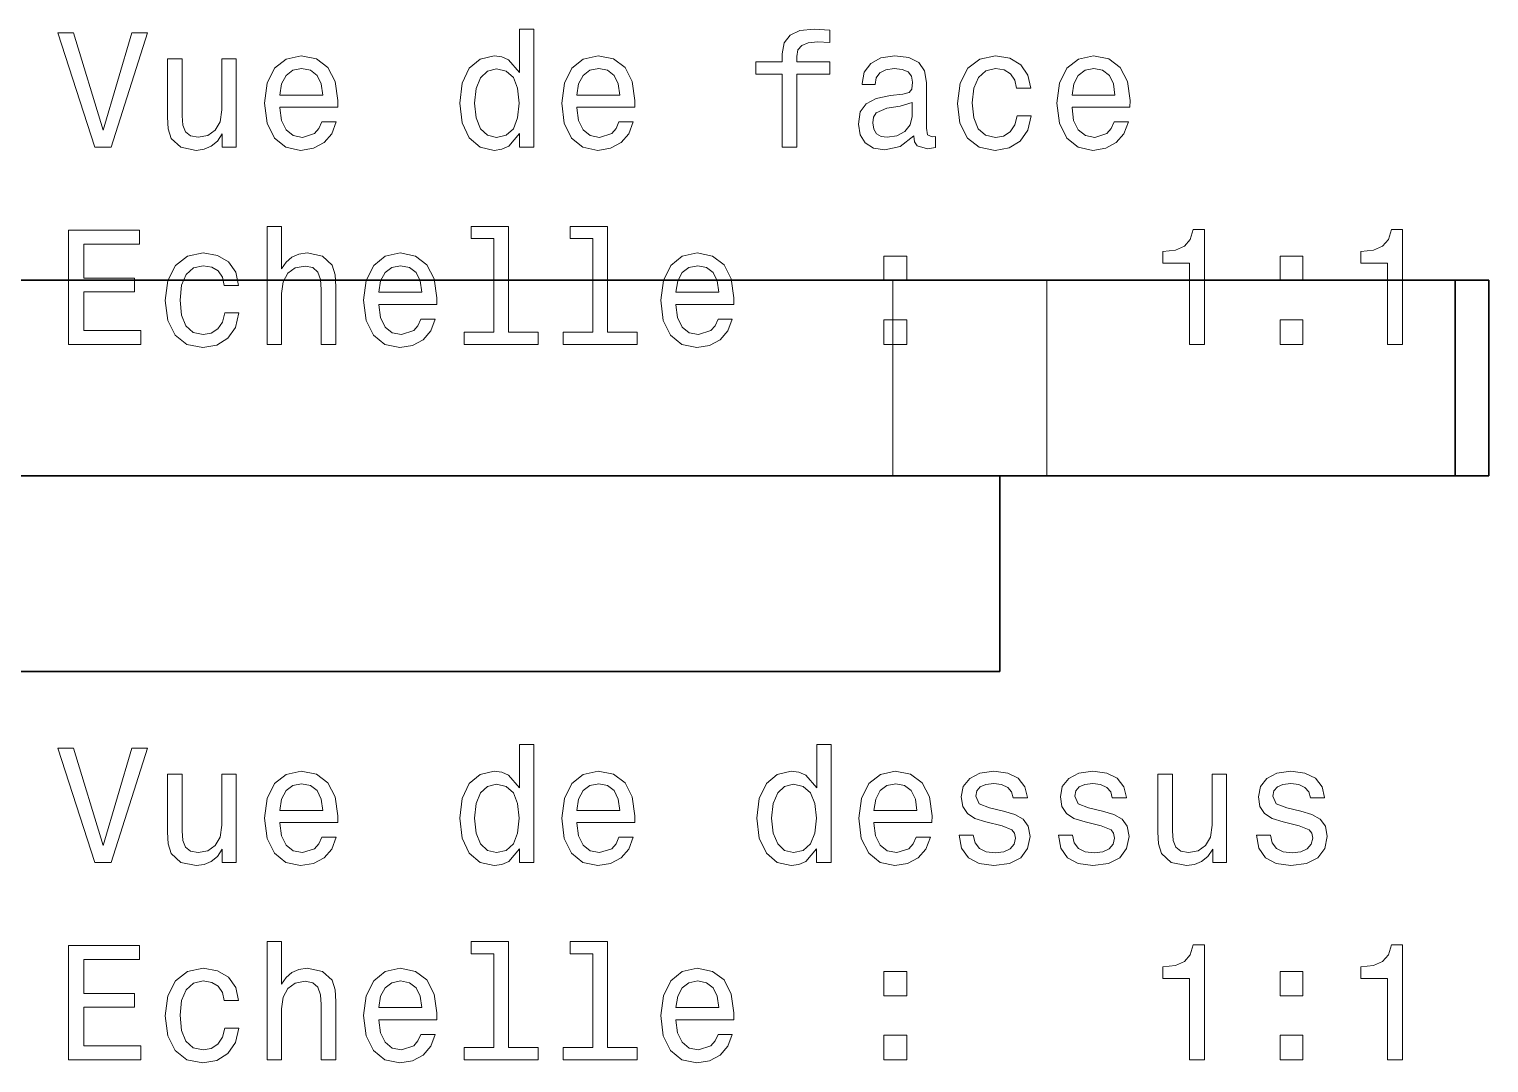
# Model space of a CAD drawing. Extents: x 475 to 928, y 301 to 581.
# Drawn here: x 593.75 to 638.5, y 336.57 to 368.26 of the extents above; entities that cross this region are included whole.
import ezdxf

# ---------------------------------------------------------------- set-up
doc = ezdxf.new("R2010")
doc.units = 0

msp = doc.modelspace()

# ---------------------------------------------------------------- linework, layer by layer
at = {"color": 7, "lineweight": 35}
for p, q in [((568.769, 360.566), (620.231, 360.566)), ((566.225, 354.566), (623.513, 354.566)), ((568.769, 354.566), (620.231, 354.566)), ((566.225, 348.566), (623.513, 348.566))]:
    msp.add_line(p, q, dxfattribs=at)
at = {"color": 7, "lineweight": 35, "ltscale": 0.117937}
for p, q in [((620.231, 360.566), (624.948, 360.566)), ((620.231, 354.566), (624.948, 354.566))]:
    msp.add_line(p, q, dxfattribs=at)
at = {"color": 7, "lineweight": 13, "ltscale": 0.15}
for p, q in [((620.231, 360.566), (620.231, 354.566)), ((624.948, 360.566), (624.948, 354.566))]:
    msp.add_line(p, q, dxfattribs=at)
at = {"color": 7, "lineweight": 35, "ltscale": 0.313062}
for p, q in [((637.471, 360.566), (624.948, 360.566)), ((624.948, 354.566), (637.471, 354.566))]:
    msp.add_line(p, q, dxfattribs=at)
at = {"color": 7, "lineweight": 35, "ltscale": 0.025726}
msp.add_line((637.471, 360.566), (638.5, 360.566), dxfattribs=at)
at = {"color": 7, "lineweight": 35, "ltscale": 0.15}
for p, q in [((637.471, 354.566), (637.471, 360.566)), ((638.5, 360.566), (638.5, 354.566)), ((623.513, 354.566), (623.513, 348.566))]:
    msp.add_line(p, q, dxfattribs=at)
at = {"color": 7, "lineweight": 35, "ltscale": 0.030038}
msp.add_line((637.298, 354.566), (638.5, 354.566), dxfattribs=at)
at = {"color": 7, "lineweight": 13}
for points in [[(596.896, 368.148), (596.018, 365.168), (595.115, 368.148), (594.636, 368.148), (595.766, 364.643), (596.27, 364.643), (597.375, 368.148)], [(608.782, 365.062), (608.782, 364.643), (609.226, 364.643), (609.226, 368.264), (608.787, 368.264), (608.787, 366.938), (608.45, 367.321), (608.243, 367.412), (608.006, 367.447), (607.577, 367.347), (607.244, 367.064), (607.027, 366.61), (606.952, 366), (607.027, 365.39), (607.244, 364.931), (607.577, 364.643), (608.006, 364.548), (608.243, 364.583), (608.455, 364.674)], [(616.841, 366.883), (616.841, 364.643), (617.285, 364.643), (617.285, 366.883), (618.294, 366.883), (618.294, 367.261), (617.285, 367.261), (617.285, 367.427), (617.321, 367.629), (617.437, 367.765), (617.633, 367.846), (617.916, 367.876), (618.294, 367.856), (618.294, 368.239), (617.815, 368.264), (617.381, 368.219), (617.079, 368.083), (616.897, 367.846), (616.841, 367.508), (616.841, 367.261), (616.03, 367.261), (616.03, 366.883)], [(601.434, 365.869), (603.21, 365.869), (603.215, 366.076), (603.134, 366.656), (602.912, 367.089), (602.559, 367.352), (602.09, 367.447), (601.631, 367.347), (601.278, 367.064), (601.051, 366.605), (600.97, 366), (601.046, 365.38), (601.273, 364.926), (601.621, 364.643), (602.075, 364.548), (602.468, 364.613), (602.791, 364.785), (603.028, 365.057), (603.164, 365.42), (602.726, 365.42), (602.635, 365.218), (602.504, 365.067), (602.13, 364.946), (601.843, 365.001), (601.626, 365.178), (601.485, 365.465), (601.434, 365.854)], [(610.542, 365.869), (612.318, 365.869), (612.323, 366.076), (612.242, 366.656), (612.02, 367.089), (611.667, 367.352), (611.198, 367.447), (610.739, 367.347), (610.386, 367.064), (610.159, 366.605), (610.079, 366), (610.154, 365.38), (610.381, 364.926), (610.729, 364.643), (611.183, 364.548), (611.576, 364.613), (611.899, 364.785), (612.136, 365.057), (612.272, 365.42), (611.834, 365.42), (611.743, 365.218), (611.612, 365.067), (611.238, 364.946), (610.951, 365.001), (610.734, 365.178), (610.593, 365.465), (610.542, 365.854)], [(620.871, 364.996), (620.871, 364.981), (620.896, 364.81), (620.972, 364.689), (621.29, 364.593), (621.537, 364.633), (621.537, 364.976), (621.431, 364.961), (621.29, 365.027), (621.264, 365.228), (621.264, 366.63), (621.204, 366.988), (621.027, 367.241), (620.72, 367.392), (620.286, 367.447), (619.862, 367.387), (619.55, 367.215), (619.353, 366.948), (619.287, 366.595), (619.287, 366.565), (619.686, 366.565), (619.721, 366.777), (619.832, 366.928), (620.014, 367.019), (620.271, 367.054), (620.518, 367.029), (620.695, 366.953), (620.8, 366.822), (620.836, 366.641), (620.816, 366.429), (620.735, 366.323), (620.533, 366.272), (620.155, 366.232), (619.721, 366.141), (619.414, 365.98), (619.232, 365.728), (619.177, 365.354), (619.227, 365.022), (619.383, 364.775), (619.635, 364.618), (619.983, 364.563), (620.452, 364.669)], [(624.023, 366.454), (624.462, 366.454), (624.371, 366.857), (624.154, 367.175), (623.816, 367.372), (623.378, 367.447), (622.893, 367.347), (622.525, 367.064), (622.293, 366.605), (622.213, 365.99), (622.288, 365.38), (622.515, 364.926), (622.873, 364.643), (623.362, 364.548), (623.796, 364.623), (624.134, 364.835), (624.366, 365.168), (624.467, 365.612), (624.043, 365.612), (623.968, 365.329), (623.826, 365.117), (623.625, 364.986), (623.378, 364.946), (623.07, 365.012), (622.848, 365.213), (622.712, 365.541), (622.666, 366.005), (622.712, 366.459), (622.853, 366.787), (623.08, 366.988), (623.378, 367.059), (623.64, 367.014), (623.836, 366.898), (623.968, 366.706)], [(625.723, 365.869), (627.498, 365.869), (627.503, 366.076), (627.422, 366.656), (627.2, 367.089), (626.847, 367.352), (626.378, 367.447), (625.919, 367.347), (625.566, 367.064), (625.339, 366.605), (625.259, 366), (625.334, 365.38), (625.561, 364.926), (625.909, 364.643), (626.363, 364.548), (626.756, 364.613), (627.079, 364.785), (627.316, 365.057), (627.452, 365.42), (627.014, 365.42), (626.923, 365.218), (626.792, 365.067), (626.419, 364.946), (626.131, 365.001), (625.914, 365.178), (625.773, 365.465), (625.723, 365.854)], [(600.098, 367.352), (599.654, 367.352), (599.654, 365.788), (599.604, 365.425), (599.458, 365.163), (599.231, 365.001), (598.933, 364.951), (598.696, 364.991), (598.545, 365.112), (598.459, 365.319), (598.439, 365.612), (598.439, 367.352), (597.995, 367.352), (597.995, 365.571), (598.01, 365.213), (598.106, 364.916), (598.398, 364.643), (598.867, 364.548), (599.12, 364.583), (599.336, 364.674), (599.523, 364.83), (599.674, 365.057), (599.674, 364.643), (600.098, 364.643)], [(601.434, 366.242), (601.49, 366.59), (601.626, 366.847), (601.833, 367.004), (602.105, 367.059), (602.372, 367.004), (602.579, 366.847), (602.705, 366.59), (602.751, 366.242)], [(608.081, 367.049), (608.374, 366.978), (608.596, 366.782), (608.727, 366.454), (608.777, 366), (608.727, 365.541), (608.596, 365.213), (608.374, 365.012), (608.081, 364.946), (607.804, 365.012), (607.592, 365.213), (607.451, 365.546), (607.406, 366), (607.451, 366.449), (607.592, 366.777), (607.804, 366.978)], [(610.542, 366.242), (610.598, 366.59), (610.734, 366.847), (610.941, 367.004), (611.213, 367.059), (611.481, 367.004), (611.687, 366.847), (611.813, 366.59), (611.859, 366.242)], [(625.723, 366.242), (625.778, 366.59), (625.914, 366.847), (626.121, 367.004), (626.393, 367.059), (626.661, 367.004), (626.867, 366.847), (626.994, 366.59), (627.039, 366.242)], [(620.821, 365.591), (620.76, 365.329), (620.599, 365.128), (620.357, 364.996), (620.059, 364.951), (619.867, 364.976), (619.731, 365.057), (619.646, 365.198), (619.62, 365.395), (619.641, 365.571), (619.721, 365.697), (620.044, 365.839), (620.452, 365.899), (620.821, 366.02)], [(594.959, 358.597), (597.178, 358.597), (597.178, 359.02), (595.423, 359.02), (595.423, 360.205), (596.986, 360.205), (596.986, 360.624), (595.423, 360.624), (595.423, 361.673), (597.138, 361.673), (597.138, 362.097), (594.959, 362.097)], [(601.046, 358.597), (601.49, 358.597), (601.49, 360.16), (601.535, 360.518), (601.682, 360.78), (601.909, 360.942), (602.211, 361.002), (602.453, 360.952), (602.604, 360.816), (602.68, 360.589), (602.705, 360.286), (602.705, 358.597), (603.149, 358.597), (603.149, 360.377), (603.129, 360.735), (603.038, 361.032), (602.741, 361.305), (602.277, 361.401), (602.024, 361.365), (601.808, 361.269), (601.626, 361.118), (601.49, 360.911), (601.49, 362.218), (601.046, 362.218)], [(608.001, 361.844), (608.001, 358.97), (607.088, 358.97), (607.088, 358.597), (609.352, 358.597), (609.352, 358.97), (608.445, 358.97), (608.445, 362.218), (607.305, 362.218), (607.305, 361.844)], [(611.037, 361.844), (611.037, 358.97), (610.124, 358.97), (610.124, 358.597), (612.388, 358.597), (612.388, 358.97), (611.481, 358.97), (611.481, 362.218), (610.341, 362.218), (610.341, 361.844)], [(629.323, 358.597), (629.782, 358.597), (629.782, 362.122), (629.439, 362.122), (629.349, 361.814), (629.167, 361.607), (628.89, 361.486), (628.506, 361.446), (628.506, 361.088), (629.323, 361.088)], [(635.396, 358.597), (635.854, 358.597), (635.854, 362.122), (635.512, 362.122), (635.421, 361.814), (635.239, 361.607), (634.962, 361.486), (634.579, 361.446), (634.579, 361.088), (635.396, 361.088)], [(599.735, 360.407), (600.174, 360.407), (600.083, 360.811), (599.866, 361.128), (599.528, 361.325), (599.089, 361.401), (598.605, 361.3), (598.237, 361.017), (598.005, 360.558), (597.924, 359.943), (598, 359.333), (598.227, 358.879), (598.585, 358.597), (599.074, 358.501), (599.508, 358.576), (599.846, 358.788), (600.078, 359.121), (600.179, 359.565), (599.755, 359.565), (599.679, 359.282), (599.538, 359.071), (599.336, 358.939), (599.089, 358.899), (598.782, 358.965), (598.56, 359.166), (598.424, 359.494), (598.378, 359.958), (598.424, 360.412), (598.565, 360.74), (598.792, 360.942), (599.089, 361.012), (599.352, 360.967), (599.548, 360.851), (599.679, 360.659)], [(604.47, 359.822), (606.246, 359.822), (606.251, 360.029), (606.17, 360.609), (605.948, 361.042), (605.595, 361.305), (605.126, 361.401), (604.667, 361.3), (604.314, 361.017), (604.087, 360.558), (604.006, 359.953), (604.082, 359.333), (604.309, 358.879), (604.657, 358.597), (605.111, 358.501), (605.504, 358.566), (605.827, 358.738), (606.064, 359.01), (606.2, 359.373), (605.762, 359.373), (605.671, 359.171), (605.54, 359.02), (605.166, 358.899), (604.879, 358.955), (604.662, 359.131), (604.521, 359.419), (604.47, 359.807)], [(613.579, 359.822), (615.354, 359.822), (615.359, 360.029), (615.278, 360.609), (615.056, 361.042), (614.703, 361.305), (614.234, 361.401), (613.775, 361.3), (613.422, 361.017), (613.195, 360.558), (613.115, 359.953), (613.19, 359.333), (613.417, 358.879), (613.765, 358.597), (614.219, 358.501), (614.612, 358.566), (614.935, 358.738), (615.172, 359.01), (615.308, 359.373), (614.87, 359.373), (614.779, 359.171), (614.648, 359.02), (614.274, 358.899), (613.987, 358.955), (613.77, 359.131), (613.629, 359.419), (613.579, 359.807)], [(619.958, 360.553), (620.654, 360.553), (620.654, 361.305), (619.958, 361.305)], [(632.102, 360.553), (632.798, 360.553), (632.798, 361.305), (632.102, 361.305)], [(604.47, 360.195), (604.526, 360.543), (604.662, 360.8), (604.869, 360.957), (605.141, 361.012), (605.409, 360.957), (605.615, 360.8), (605.741, 360.543), (605.787, 360.195)], [(613.579, 360.195), (613.634, 360.543), (613.77, 360.8), (613.977, 360.957), (614.249, 361.012), (614.517, 360.957), (614.723, 360.8), (614.849, 360.543), (614.895, 360.195)], [(619.958, 358.597), (620.654, 358.597), (620.654, 359.348), (619.958, 359.348)], [(632.102, 358.597), (632.798, 358.597), (632.798, 359.348), (632.102, 359.348)], [(596.896, 346.215), (596.018, 343.234), (595.115, 346.215), (594.636, 346.215), (595.766, 342.71), (596.27, 342.71), (597.375, 346.215)], [(608.782, 343.128), (608.782, 342.71), (609.226, 342.71), (609.226, 346.331), (608.787, 346.331), (608.787, 345.004), (608.45, 345.388), (608.243, 345.479), (608.006, 345.514), (607.577, 345.413), (607.244, 345.131), (607.027, 344.677), (606.952, 344.066), (607.027, 343.456), (607.244, 342.997), (607.577, 342.71), (608.006, 342.614), (608.243, 342.649), (608.455, 342.74)], [(617.891, 343.128), (617.891, 342.71), (618.334, 342.71), (618.334, 346.331), (617.896, 346.331), (617.896, 345.004), (617.558, 345.388), (617.351, 345.479), (617.114, 345.514), (616.685, 345.413), (616.352, 345.131), (616.135, 344.677), (616.06, 344.066), (616.135, 343.456), (616.352, 342.997), (616.685, 342.71), (617.114, 342.614), (617.351, 342.649), (617.563, 342.74)], [(601.434, 343.935), (603.21, 343.935), (603.215, 344.142), (603.134, 344.722), (602.912, 345.156), (602.559, 345.418), (602.09, 345.514), (601.631, 345.413), (601.278, 345.131), (601.051, 344.672), (600.97, 344.066), (601.046, 343.446), (601.273, 342.992), (601.621, 342.71), (602.075, 342.614), (602.468, 342.68), (602.791, 342.851), (603.028, 343.123), (603.164, 343.486), (602.726, 343.486), (602.635, 343.285), (602.504, 343.133), (602.13, 343.012), (601.843, 343.068), (601.626, 343.244), (601.485, 343.532), (601.434, 343.92)], [(610.542, 343.935), (612.318, 343.935), (612.323, 344.142), (612.242, 344.722), (612.02, 345.156), (611.667, 345.418), (611.198, 345.514), (610.739, 345.413), (610.386, 345.131), (610.159, 344.672), (610.079, 344.066), (610.154, 343.446), (610.381, 342.992), (610.729, 342.71), (611.183, 342.614), (611.576, 342.68), (611.899, 342.851), (612.136, 343.123), (612.272, 343.486), (611.834, 343.486), (611.743, 343.285), (611.612, 343.133), (611.238, 343.012), (610.951, 343.068), (610.734, 343.244), (610.593, 343.532), (610.542, 343.92)], [(619.651, 343.935), (621.426, 343.935), (621.431, 344.142), (621.35, 344.722), (621.128, 345.156), (620.775, 345.418), (620.306, 345.514), (619.847, 345.413), (619.494, 345.131), (619.267, 344.672), (619.187, 344.066), (619.262, 343.446), (619.489, 342.992), (619.837, 342.71), (620.291, 342.614), (620.684, 342.68), (621.007, 342.851), (621.244, 343.123), (621.38, 343.486), (620.942, 343.486), (620.851, 343.285), (620.72, 343.133), (620.347, 343.012), (620.059, 343.068), (619.842, 343.244), (619.701, 343.532), (619.651, 343.92)], [(623.625, 344.288), (623.196, 344.389), (622.878, 344.505), (622.772, 344.742), (622.803, 344.909), (622.909, 345.03), (623.08, 345.105), (623.327, 345.136), (623.564, 345.105), (623.751, 345.015), (623.872, 344.878), (623.922, 344.697), (624.356, 344.697), (624.356, 344.707), (624.28, 345.035), (624.073, 345.292), (623.751, 345.453), (623.327, 345.514), (622.898, 345.453), (622.586, 345.287), (622.389, 345.04), (622.329, 344.727), (622.374, 344.424), (622.515, 344.213), (622.747, 344.061), (623.085, 343.955), (623.579, 343.834), (623.882, 343.708), (623.963, 343.607), (623.993, 343.456), (623.947, 343.27), (623.826, 343.128), (623.63, 343.038), (623.367, 343.007), (623.09, 343.038), (622.888, 343.143), (622.752, 343.315), (622.697, 343.552), (622.268, 343.552), (622.339, 343.149), (622.545, 342.856), (622.873, 342.68), (623.327, 342.614), (623.801, 342.68), (624.149, 342.856), (624.361, 343.138), (624.437, 343.507), (624.381, 343.824), (624.225, 344.041), (623.968, 344.182)], [(626.661, 344.288), (626.232, 344.389), (625.914, 344.505), (625.808, 344.742), (625.839, 344.909), (625.945, 345.03), (626.116, 345.105), (626.363, 345.136), (626.6, 345.105), (626.787, 345.015), (626.908, 344.878), (626.958, 344.697), (627.392, 344.697), (627.392, 344.707), (627.316, 345.035), (627.109, 345.292), (626.787, 345.453), (626.363, 345.514), (625.934, 345.453), (625.622, 345.287), (625.425, 345.04), (625.365, 344.727), (625.41, 344.424), (625.551, 344.213), (625.783, 344.061), (626.121, 343.955), (626.615, 343.834), (626.918, 343.708), (626.999, 343.607), (627.029, 343.456), (626.983, 343.27), (626.862, 343.128), (626.666, 343.038), (626.403, 343.007), (626.126, 343.038), (625.924, 343.143), (625.788, 343.315), (625.733, 343.552), (625.304, 343.552), (625.375, 343.149), (625.581, 342.856), (625.909, 342.68), (626.363, 342.614), (626.837, 342.68), (627.185, 342.856), (627.397, 343.138), (627.473, 343.507), (627.417, 343.824), (627.261, 344.041), (627.004, 344.182)], [(632.733, 344.288), (632.304, 344.389), (631.986, 344.505), (631.88, 344.742), (631.911, 344.909), (632.017, 345.03), (632.188, 345.105), (632.435, 345.136), (632.672, 345.105), (632.859, 345.015), (632.98, 344.878), (633.03, 344.697), (633.464, 344.697), (633.464, 344.707), (633.388, 345.035), (633.182, 345.292), (632.859, 345.453), (632.435, 345.514), (632.006, 345.453), (631.694, 345.287), (631.497, 345.04), (631.437, 344.727), (631.482, 344.424), (631.623, 344.213), (631.855, 344.061), (632.193, 343.955), (632.687, 343.834), (632.99, 343.708), (633.071, 343.607), (633.101, 343.456), (633.055, 343.27), (632.934, 343.128), (632.738, 343.038), (632.476, 343.007), (632.198, 343.038), (631.996, 343.143), (631.86, 343.315), (631.805, 343.552), (631.376, 343.552), (631.447, 343.149), (631.653, 342.856), (631.981, 342.68), (632.435, 342.614), (632.909, 342.68), (633.257, 342.856), (633.469, 343.138), (633.545, 343.507), (633.489, 343.824), (633.333, 344.041), (633.076, 344.182)], [(600.098, 345.418), (599.654, 345.418), (599.654, 343.855), (599.604, 343.491), (599.458, 343.229), (599.231, 343.068), (598.933, 343.017), (598.696, 343.058), (598.545, 343.179), (598.459, 343.386), (598.439, 343.678), (598.439, 345.418), (597.995, 345.418), (597.995, 343.638), (598.01, 343.28), (598.106, 342.982), (598.398, 342.71), (598.867, 342.614), (599.12, 342.649), (599.336, 342.74), (599.523, 342.896), (599.674, 343.123), (599.674, 342.71), (600.098, 342.71)], [(601.434, 344.308), (601.49, 344.656), (601.626, 344.914), (601.833, 345.07), (602.105, 345.125), (602.372, 345.07), (602.579, 344.914), (602.705, 344.656), (602.751, 344.308)], [(608.081, 345.115), (608.374, 345.045), (608.596, 344.848), (608.727, 344.52), (608.777, 344.066), (608.727, 343.607), (608.596, 343.28), (608.374, 343.078), (608.081, 343.012), (607.804, 343.078), (607.592, 343.28), (607.451, 343.613), (607.406, 344.066), (607.451, 344.515), (607.592, 344.843), (607.804, 345.045)], [(610.542, 344.308), (610.598, 344.656), (610.734, 344.914), (610.941, 345.07), (611.213, 345.125), (611.481, 345.07), (611.687, 344.914), (611.813, 344.656), (611.859, 344.308)], [(617.189, 345.115), (617.482, 345.045), (617.704, 344.848), (617.835, 344.52), (617.885, 344.066), (617.835, 343.607), (617.704, 343.28), (617.482, 343.078), (617.189, 343.012), (616.912, 343.078), (616.7, 343.28), (616.559, 343.613), (616.514, 344.066), (616.559, 344.515), (616.7, 344.843), (616.912, 345.045)], [(619.651, 344.308), (619.706, 344.656), (619.842, 344.914), (620.049, 345.07), (620.321, 345.125), (620.589, 345.07), (620.795, 344.914), (620.921, 344.656), (620.967, 344.308)], [(630.458, 345.418), (630.014, 345.418), (630.014, 343.855), (629.964, 343.491), (629.818, 343.229), (629.591, 343.068), (629.293, 343.017), (629.056, 343.058), (628.905, 343.179), (628.819, 343.386), (628.799, 343.678), (628.799, 345.418), (628.355, 345.418), (628.355, 343.638), (628.37, 343.28), (628.466, 342.982), (628.759, 342.71), (629.228, 342.614), (629.48, 342.649), (629.697, 342.74), (629.883, 342.896), (630.035, 343.123), (630.035, 342.71), (630.458, 342.71)], [(594.959, 336.663), (597.178, 336.663), (597.178, 337.087), (595.423, 337.087), (595.423, 338.272), (596.986, 338.272), (596.986, 338.69), (595.423, 338.69), (595.423, 339.739), (597.138, 339.739), (597.138, 340.163), (594.959, 340.163)], [(601.046, 336.663), (601.49, 336.663), (601.49, 338.226), (601.535, 338.584), (601.682, 338.847), (601.909, 339.008), (602.211, 339.069), (602.453, 339.018), (602.604, 338.882), (602.68, 338.655), (602.705, 338.352), (602.705, 336.663), (603.149, 336.663), (603.149, 338.443), (603.129, 338.801), (603.038, 339.099), (602.741, 339.371), (602.277, 339.467), (602.024, 339.432), (601.808, 339.336), (601.626, 339.185), (601.49, 338.978), (601.49, 340.284), (601.046, 340.284)], [(608.001, 339.911), (608.001, 337.036), (607.088, 337.036), (607.088, 336.663), (609.352, 336.663), (609.352, 337.036), (608.445, 337.036), (608.445, 340.284), (607.305, 340.284), (607.305, 339.911)], [(611.037, 339.911), (611.037, 337.036), (610.124, 337.036), (610.124, 336.663), (612.388, 336.663), (612.388, 337.036), (611.481, 337.036), (611.481, 340.284), (610.341, 340.284), (610.341, 339.911)], [(629.323, 336.663), (629.782, 336.663), (629.782, 340.188), (629.439, 340.188), (629.349, 339.881), (629.167, 339.674), (628.89, 339.553), (628.506, 339.512), (628.506, 339.154), (629.323, 339.154)], [(635.396, 336.663), (635.854, 336.663), (635.854, 340.188), (635.512, 340.188), (635.421, 339.881), (635.239, 339.674), (634.962, 339.553), (634.579, 339.512), (634.579, 339.154), (635.396, 339.154)], [(599.735, 338.473), (600.174, 338.473), (600.083, 338.877), (599.866, 339.195), (599.528, 339.391), (599.089, 339.467), (598.605, 339.366), (598.237, 339.084), (598.005, 338.625), (597.924, 338.009), (598, 337.399), (598.227, 336.945), (598.585, 336.663), (599.074, 336.567), (599.508, 336.643), (599.846, 336.855), (600.078, 337.187), (600.179, 337.631), (599.755, 337.631), (599.679, 337.349), (599.538, 337.137), (599.336, 337.006), (599.089, 336.966), (598.782, 337.031), (598.56, 337.233), (598.424, 337.561), (598.378, 338.025), (598.424, 338.478), (598.565, 338.806), (598.792, 339.008), (599.089, 339.079), (599.352, 339.033), (599.548, 338.917), (599.679, 338.726)], [(604.47, 337.888), (606.246, 337.888), (606.251, 338.095), (606.17, 338.675), (605.948, 339.109), (605.595, 339.371), (605.126, 339.467), (604.667, 339.366), (604.314, 339.084), (604.087, 338.625), (604.006, 338.02), (604.082, 337.399), (604.309, 336.945), (604.657, 336.663), (605.111, 336.567), (605.504, 336.633), (605.827, 336.804), (606.064, 337.076), (606.2, 337.44), (605.762, 337.44), (605.671, 337.238), (605.54, 337.087), (605.166, 336.966), (604.879, 337.021), (604.662, 337.198), (604.521, 337.485), (604.47, 337.873)], [(613.579, 337.888), (615.354, 337.888), (615.359, 338.095), (615.278, 338.675), (615.056, 339.109), (614.703, 339.371), (614.234, 339.467), (613.775, 339.366), (613.422, 339.084), (613.195, 338.625), (613.115, 338.02), (613.19, 337.399), (613.417, 336.945), (613.765, 336.663), (614.219, 336.567), (614.612, 336.633), (614.935, 336.804), (615.172, 337.076), (615.308, 337.44), (614.87, 337.44), (614.779, 337.238), (614.648, 337.087), (614.274, 336.966), (613.987, 337.021), (613.77, 337.198), (613.629, 337.485), (613.579, 337.873)], [(619.958, 338.62), (620.654, 338.62), (620.654, 339.371), (619.958, 339.371)], [(632.102, 338.62), (632.798, 338.62), (632.798, 339.371), (632.102, 339.371)], [(604.47, 338.262), (604.526, 338.61), (604.662, 338.867), (604.869, 339.023), (605.141, 339.079), (605.409, 339.023), (605.615, 338.867), (605.741, 338.61), (605.787, 338.262)], [(613.579, 338.262), (613.634, 338.61), (613.77, 338.867), (613.977, 339.023), (614.249, 339.079), (614.517, 339.023), (614.723, 338.867), (614.849, 338.61), (614.895, 338.262)], [(619.958, 336.663), (620.654, 336.663), (620.654, 337.414), (619.958, 337.414)], [(632.102, 336.663), (632.798, 336.663), (632.798, 337.414), (632.102, 337.414)]]:
    msp.add_lwpolyline(points, close=True, dxfattribs=at)

doc.saveas('drawing.dxf')
